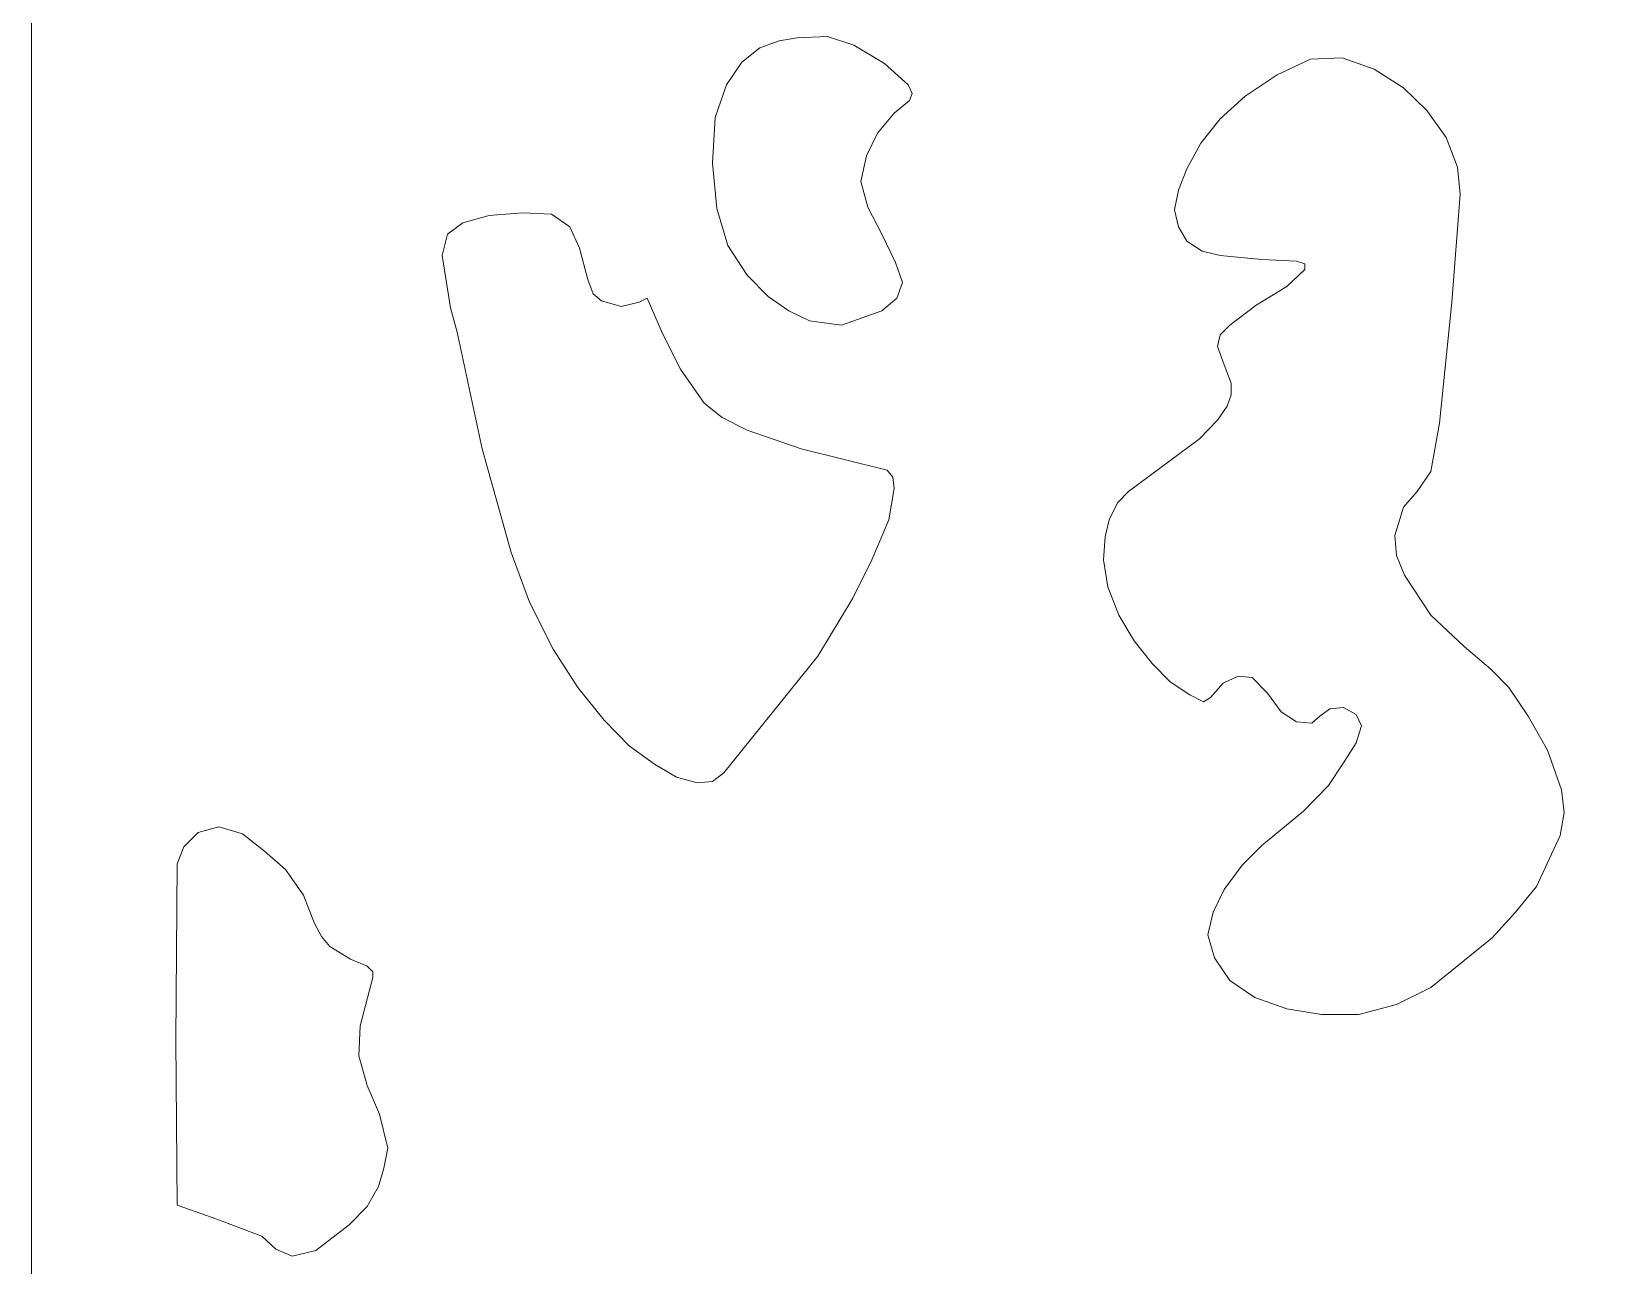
# Model space of a CAD drawing. Header units: centimetres. Extents: x -9.5 to 4.7, y -9.1 to 10.1.
# Drawn here: x -9.547 to -6.871, y -0.449 to 1.648 of the extents above; entities that cross this region are included whole.
import ezdxf

# ---------------------------------------------------------------- set-up
doc = ezdxf.new("R2010")
doc.units = ezdxf.units.CM
doc.header["$MEASUREMENT"] = 0
doc.layers.add('layer 1', color=7, linetype='Continuous')

msp = doc.modelspace()

# ---------------------------------------------------------------- linework, layer by layer
at = {"layer": 'layer 1', "color": 242, "lineweight": 9}
for points, knots in [([(-3.14019, -9.10151), (-3.14019, -9.10151), (-9.54723, -9.10249), (-9.54723, -9.10249), (-9.54723, -9.10249), (-9.54723, -9.10249), (-9.54723, 10.11864), (-9.54723, 10.11864), (-9.54723, 10.11864), (-9.54723, 10.11864), (-3.14019, 10.11864), (-3.14019, 10.11864), (-3.14019, 10.11864), (-3.14019, 10.11864), (-3.14019, -9.10151), (-3.14019, -9.10151)], [0, 0, 0, 0, 0.2, 0.2, 0.2, 0.2, 0.4, 0.4, 0.4, 0.4, 0.6, 0.6, 0.6, 0.6, 1, 1, 1, 1]), ([(-8.17042, 1.14891), (-8.17042, 1.14891), (-8.22488, 1.156), (-8.22488, 1.156), (-8.22488, 1.156), (-8.22488, 1.156), (-8.26012, 1.17294), (-8.26012, 1.17294), (-8.26012, 1.17294), (-8.26012, 1.17294), (-8.29536, 1.19716), (-8.29536, 1.19716), (-8.29536, 1.19716), (-8.29536, 1.19716), (-8.33096, 1.2334), (-8.33096, 1.2334), (-8.33096, 1.2334), (-8.33096, 1.2334), (-8.3637, 1.28421), (-8.3637, 1.28421), (-8.3637, 1.28421), (-8.3637, 1.28421), (-8.38257, 1.34703), (-8.38257, 1.34703), (-8.38257, 1.34703), (-8.38257, 1.34703), (-8.38969, 1.42423), (-8.38969, 1.42423), (-8.38969, 1.42423), (-8.38969, 1.42423), (-8.38506, 1.50163), (-8.38506, 1.50163), (-8.38506, 1.50163), (-8.38506, 1.50163), (-8.3662, 1.55717), (-8.3662, 1.55717), (-8.3662, 1.55717), (-8.3662, 1.55717), (-8.34021, 1.59576), (-8.34021, 1.59576), (-8.34021, 1.59576), (-8.34021, 1.59576), (-8.3096, 1.61999), (-8.3096, 1.61999), (-8.3096, 1.61999), (-8.3096, 1.61999), (-8.2765, 1.632), (-8.2765, 1.632), (-8.2765, 1.632), (-8.2765, 1.632), (-8.24589, 1.63692), (-8.24589, 1.63692), (-8.24589, 1.63692), (-8.24589, 1.63692), (-8.19427, 1.63929), (-8.19427, 1.63929), (-8.19427, 1.63929), (-8.19427, 1.63929), (-8.14942, 1.62471), (-8.14942, 1.62471), (-8.14942, 1.62471), (-8.14942, 1.62471), (-8.09746, 1.5934), (-8.09746, 1.5934), (-8.09746, 1.5934), (-8.09746, 1.5934), (-8.05759, 1.55717), (-8.05759, 1.55717), (-8.05759, 1.55717), (-8.05759, 1.55717), (-8.05047, 1.54259), (-8.05047, 1.54259), (-8.05047, 1.54259), (-8.05047, 1.54259), (-8.0551, 1.53058), (-8.0551, 1.53058), (-8.0551, 1.53058), (-8.0551, 1.53058), (-8.08108, 1.50872), (-8.08108, 1.50872), (-8.08108, 1.50872), (-8.08108, 1.50872), (-8.1092, 1.47504), (-8.1092, 1.47504), (-8.1092, 1.47504), (-8.1092, 1.47504), (-8.12807, 1.43625), (-8.12807, 1.43625), (-8.12807, 1.43625), (-8.12807, 1.43625), (-8.13768, 1.39292), (-8.13768, 1.39292), (-8.13768, 1.39292), (-8.13768, 1.39292), (-8.12593, 1.3494), (-8.12593, 1.3494), (-8.12593, 1.3494), (-8.12593, 1.3494), (-8.10208, 1.30351), (-8.10208, 1.30351), (-8.10208, 1.30351), (-8.10208, 1.30351), (-8.07859, 1.25506), (-8.07859, 1.25506), (-8.07859, 1.25506), (-8.07859, 1.25506), (-8.06684, 1.22139), (-8.06684, 1.22139), (-8.06684, 1.22139), (-8.06684, 1.22139), (-8.07646, 1.1948), (-8.07646, 1.1948), (-8.07646, 1.1948), (-8.07646, 1.1948), (-8.10208, 1.17294), (-8.10208, 1.17294), (-8.10208, 1.17294), (-8.10208, 1.17294), (-8.17042, 1.14891), (-8.17042, 1.14891)], [0, 0, 0, 0, 0.0322581, 0.0322581, 0.0322581, 0.0322581, 0.0645161, 0.0645161, 0.0645161, 0.0645161, 0.0967742, 0.0967742, 0.0967742, 0.0967742, 0.1290323, 0.1290323, 0.1290323, 0.1290323, 0.1612903, 0.1612903, 0.1612903, 0.1612903, 0.1935484, 0.1935484, 0.1935484, 0.1935484, 0.2258065, 0.2258065, 0.2258065, 0.2258065, 0.2580645, 0.2580645, 0.2580645, 0.2580645, 0.2903226, 0.2903226, 0.2903226, 0.2903226, 0.3225806, 0.3225806, 0.3225806, 0.3225806, 0.3548387, 0.3548387, 0.3548387, 0.3548387, 0.3870968, 0.3870968, 0.3870968, 0.3870968, 0.4193548, 0.4193548, 0.4193548, 0.4193548, 0.4516129, 0.4516129, 0.4516129, 0.4516129, 0.483871, 0.483871, 0.483871, 0.483871, 0.516129, 0.516129, 0.516129, 0.516129, 0.5483871, 0.5483871, 0.5483871, 0.5483871, 0.5806452, 0.5806452, 0.5806452, 0.5806452, 0.6129032, 0.6129032, 0.6129032, 0.6129032, 0.6451613, 0.6451613, 0.6451613, 0.6451613, 0.6774194, 0.6774194, 0.6774194, 0.6774194, 0.7096774, 0.7096774, 0.7096774, 0.7096774, 0.7419355, 0.7419355, 0.7419355, 0.7419355, 0.7741935, 0.7741935, 0.7741935, 0.7741935, 0.8064516, 0.8064516, 0.8064516, 0.8064516, 0.8387097, 0.8387097, 0.8387097, 0.8387097, 0.8709677, 0.8709677, 0.8709677, 0.8709677, 0.9032258, 0.9032258, 0.9032258, 0.9032258, 0.9354839, 0.9354839, 0.9354839, 0.9354839, 1, 1, 1, 1]), ([(-7.3432, 0.36609), (-7.3432, 0.36609), (-7.38556, 0.32256), (-7.38556, 0.32256), (-7.38556, 0.32256), (-7.38556, 0.32256), (-7.4564, 0.26447), (-7.4564, 0.26447), (-7.4564, 0.26447), (-7.4564, 0.26447), (-7.4895, 0.23079), (-7.4895, 0.23079), (-7.4895, 0.23079), (-7.4895, 0.23079), (-7.52011, 0.18963), (-7.52011, 0.18963), (-7.52011, 0.18963), (-7.52011, 0.18963), (-7.53898, 0.15103), (-7.53898, 0.15103), (-7.53898, 0.15103), (-7.53898, 0.15103), (-7.54823, 0.11243), (-7.54823, 0.11243), (-7.54823, 0.11243), (-7.54823, 0.11243), (-7.53648, 0.07363), (-7.53648, 0.07363), (-7.53648, 0.07363), (-7.53648, 0.07363), (-7.5105, 0.03503), (-7.5105, 0.03503), (-7.5105, 0.03503), (-7.5105, 0.03503), (-7.46814, 0.00608), (-7.46814, 0.00608), (-7.46814, 0.00608), (-7.46814, 0.00608), (-7.41404, -0.01322), (-7.41404, -0.01322), (-7.41404, -0.01322), (-7.41404, -0.01322), (-7.35495, -0.02306), (-7.35495, -0.02306), (-7.35495, -0.02306), (-7.35495, -0.02306), (-7.29124, -0.02306), (-7.29124, -0.02306), (-7.29124, -0.02306), (-7.29124, -0.02306), (-7.22752, -0.00613), (-7.22752, -0.00613), (-7.22752, -0.00613), (-7.22752, -0.00613), (-7.16879, 0.02302), (-7.16879, 0.02302), (-7.16879, 0.02302), (-7.16879, 0.02302), (-7.06485, 0.10751), (-7.06485, 0.10751), (-7.06485, 0.10751), (-7.06485, 0.10751), (-7.02499, 0.15103), (-7.02499, 0.15103), (-7.02499, 0.15103), (-7.02499, 0.15103), (-6.98975, 0.19455), (-6.98975, 0.19455), (-6.98975, 0.19455), (-6.98975, 0.19455), (-6.94953, 0.2814), (-6.94953, 0.2814), (-6.94953, 0.2814), (-6.94953, 0.2814), (-6.94241, 0.3202), (-6.94241, 0.3202), (-6.94241, 0.3202), (-6.94241, 0.3202), (-6.94704, 0.3588), (-6.94704, 0.3588), (-6.94704, 0.3588), (-6.94704, 0.3588), (-6.97088, 0.42635), (-6.97088, 0.42635), (-6.97088, 0.42635), (-6.97088, 0.42635), (-7.00363, 0.48444), (-7.00363, 0.48444), (-7.00363, 0.48444), (-7.00363, 0.48444), (-7.03673, 0.53269), (-7.03673, 0.53269), (-7.03673, 0.53269), (-7.03673, 0.53269), (-7.06735, 0.5642), (-7.06735, 0.5642), (-7.06735, 0.5642), (-7.06735, 0.5642), (-7.1122, 0.6028), (-7.1122, 0.6028), (-7.1122, 0.6028), (-7.1122, 0.6028), (-7.16879, 0.65598), (-7.16879, 0.65598), (-7.16879, 0.65598), (-7.16879, 0.65598), (-7.21364, 0.72353), (-7.21364, 0.72353), (-7.21364, 0.72353), (-7.21364, 0.72353), (-7.22752, 0.7574), (-7.22752, 0.7574), (-7.22752, 0.7574), (-7.22752, 0.7574), (-7.23001, 0.79127), (-7.23001, 0.79127), (-7.23001, 0.79127), (-7.23001, 0.79127), (-7.21578, 0.83952), (-7.21578, 0.83952), (-7.21578, 0.83952), (-7.21578, 0.83952), (-7.19228, 0.86611), (-7.19228, 0.86611), (-7.19228, 0.86611), (-7.19228, 0.86611), (-7.16879, 0.89998), (-7.16879, 0.89998), (-7.16879, 0.89998), (-7.16879, 0.89998), (-7.15455, 0.98211), (-7.15455, 0.98211), (-7.15455, 0.98211), (-7.15455, 0.98211), (-7.13355, 1.18751), (-7.13355, 1.18751), (-7.13355, 1.18751), (-7.13355, 1.18751), (-7.11931, 1.37106), (-7.11931, 1.37106), (-7.11931, 1.37106), (-7.11931, 1.37106), (-7.12394, 1.41695), (-7.12394, 1.41695), (-7.12394, 1.41695), (-7.12394, 1.41695), (-7.14281, 1.46776), (-7.14281, 1.46776), (-7.14281, 1.46776), (-7.14281, 1.46776), (-7.17591, 1.51364), (-7.17591, 1.51364), (-7.17591, 1.51364), (-7.17591, 1.51364), (-7.21578, 1.55224), (-7.21578, 1.55224), (-7.21578, 1.55224), (-7.21578, 1.55224), (-7.26525, 1.58375), (-7.26525, 1.58375), (-7.26525, 1.58375), (-7.26525, 1.58375), (-7.31971, 1.60305), (-7.31971, 1.60305), (-7.31971, 1.60305), (-7.31971, 1.60305), (-7.37382, 1.60069), (-7.37382, 1.60069), (-7.37382, 1.60069), (-7.37382, 1.60069), (-7.43041, 1.5741), (-7.43041, 1.5741), (-7.43041, 1.5741), (-7.43041, 1.5741), (-7.48452, 1.53787), (-7.48452, 1.53787), (-7.48452, 1.53787), (-7.48452, 1.53787), (-7.52723, 1.49907), (-7.52723, 1.49907), (-7.52723, 1.49907), (-7.52723, 1.49907), (-7.55998, 1.45811), (-7.55998, 1.45811), (-7.55998, 1.45811), (-7.55998, 1.45811), (-7.58347, 1.41458), (-7.58347, 1.41458), (-7.58347, 1.41458), (-7.58347, 1.41458), (-7.59771, 1.37835), (-7.59771, 1.37835), (-7.59771, 1.37835), (-7.59771, 1.37835), (-7.60483, 1.34447), (-7.60483, 1.34447), (-7.60483, 1.34447), (-7.60483, 1.34447), (-7.59771, 1.31552), (-7.59771, 1.31552), (-7.59771, 1.31552), (-7.59771, 1.31552), (-7.58347, 1.2913), (-7.58347, 1.2913), (-7.58347, 1.2913), (-7.58347, 1.2913), (-7.55784, 1.27436), (-7.55784, 1.27436), (-7.55784, 1.27436), (-7.55784, 1.27436), (-7.52723, 1.26727), (-7.52723, 1.26727), (-7.52723, 1.26727), (-7.52723, 1.26727), (-7.4564, 1.25999), (-7.4564, 1.25999), (-7.4564, 1.25999), (-7.4564, 1.25999), (-7.39731, 1.25762), (-7.39731, 1.25762), (-7.39731, 1.25762), (-7.39731, 1.25762), (-7.38343, 1.2527), (-7.38343, 1.2527), (-7.38343, 1.2527), (-7.38343, 1.2527), (-7.38343, 1.24305), (-7.38343, 1.24305), (-7.38343, 1.24305), (-7.38343, 1.24305), (-7.41404, 1.2141), (-7.41404, 1.2141), (-7.41404, 1.2141), (-7.41404, 1.2141), (-7.46565, 1.18259), (-7.46565, 1.18259), (-7.46565, 1.18259), (-7.46565, 1.18259), (-7.5105, 1.14891), (-7.5105, 1.14891), (-7.5105, 1.14891), (-7.5105, 1.14891), (-7.52723, 1.13198), (-7.52723, 1.13198), (-7.52723, 1.13198), (-7.52723, 1.13198), (-7.53186, 1.11248), (-7.53186, 1.11248), (-7.53186, 1.11248), (-7.53186, 1.11248), (-7.52011, 1.08117), (-7.52011, 1.08117), (-7.52011, 1.08117), (-7.52011, 1.08117), (-7.50836, 1.04985), (-7.50836, 1.04985), (-7.50836, 1.04985), (-7.50836, 1.04985), (-7.50836, 1.03036), (-7.50836, 1.03036), (-7.50836, 1.03036), (-7.50836, 1.03036), (-7.51513, 1.01106), (-7.51513, 1.01106), (-7.51513, 1.01106), (-7.51513, 1.01106), (-7.53186, 0.98703), (-7.53186, 0.98703), (-7.53186, 0.98703), (-7.53186, 0.98703), (-7.56247, 0.95552), (-7.56247, 0.95552), (-7.56247, 0.95552), (-7.56247, 0.95552), (-7.68278, 0.86611), (-7.68278, 0.86611), (-7.68278, 0.86611), (-7.68278, 0.86611), (-7.70164, 0.84681), (-7.70164, 0.84681), (-7.70164, 0.84681), (-7.70164, 0.84681), (-7.71553, 0.81786), (-7.71553, 0.81786), (-7.71553, 0.81786), (-7.71553, 0.81786), (-7.72264, 0.78891), (-7.72264, 0.78891), (-7.72264, 0.78891), (-7.72264, 0.78891), (-7.72514, 0.75011), (-7.72514, 0.75011), (-7.72514, 0.75011), (-7.72514, 0.75011), (-7.71802, 0.70423), (-7.71802, 0.70423), (-7.71802, 0.70423), (-7.71802, 0.70423), (-7.69915, 0.65598), (-7.69915, 0.65598), (-7.69915, 0.65598), (-7.69915, 0.65598), (-7.67317, 0.61245), (-7.67317, 0.61245), (-7.67317, 0.61245), (-7.67317, 0.61245), (-7.64256, 0.57385), (-7.64256, 0.57385), (-7.64256, 0.57385), (-7.64256, 0.57385), (-7.61194, 0.54234), (-7.61194, 0.54234), (-7.61194, 0.54234), (-7.61194, 0.54234), (-7.57884, 0.52068), (-7.57884, 0.52068), (-7.57884, 0.52068), (-7.57884, 0.52068), (-7.55535, 0.50847), (-7.55535, 0.50847), (-7.55535, 0.50847), (-7.55535, 0.50847), (-7.5436, 0.51576), (-7.5436, 0.51576), (-7.5436, 0.51576), (-7.5436, 0.51576), (-7.52225, 0.53998), (-7.52225, 0.53998), (-7.52225, 0.53998), (-7.52225, 0.53998), (-7.49626, 0.55199), (-7.49626, 0.55199), (-7.49626, 0.55199), (-7.49626, 0.55199), (-7.47277, 0.54963), (-7.47277, 0.54963), (-7.47277, 0.54963), (-7.47277, 0.54963), (-7.44679, 0.52304), (-7.44679, 0.52304), (-7.44679, 0.52304), (-7.44679, 0.52304), (-7.42329, 0.49173), (-7.42329, 0.49173), (-7.42329, 0.49173), (-7.42329, 0.49173), (-7.39731, 0.47479), (-7.39731, 0.47479), (-7.39731, 0.47479), (-7.39731, 0.47479), (-7.37132, 0.47223), (-7.37132, 0.47223), (-7.37132, 0.47223), (-7.37132, 0.47223), (-7.35744, 0.48444), (-7.35744, 0.48444), (-7.35744, 0.48444), (-7.35744, 0.48444), (-7.34071, 0.49646), (-7.34071, 0.49646), (-7.34071, 0.49646), (-7.34071, 0.49646), (-7.31722, 0.49882), (-7.31722, 0.49882), (-7.31722, 0.49882), (-7.31722, 0.49882), (-7.29622, 0.48681), (-7.29622, 0.48681), (-7.29622, 0.48681), (-7.29622, 0.48681), (-7.28661, 0.46751), (-7.28661, 0.46751), (-7.28661, 0.46751), (-7.28661, 0.46751), (-7.29622, 0.43856), (-7.29622, 0.43856), (-7.29622, 0.43856), (-7.29622, 0.43856), (-7.31722, 0.40468), (-7.31722, 0.40468), (-7.31722, 0.40468), (-7.31722, 0.40468), (-7.3432, 0.36609), (-7.3432, 0.36609)], [0, 0, 0, 0, 0.0103093, 0.0103093, 0.0103093, 0.0103093, 0.0206186, 0.0206186, 0.0206186, 0.0206186, 0.0309278, 0.0309278, 0.0309278, 0.0309278, 0.0412371, 0.0412371, 0.0412371, 0.0412371, 0.0515464, 0.0515464, 0.0515464, 0.0515464, 0.0618557, 0.0618557, 0.0618557, 0.0618557, 0.0721649, 0.0721649, 0.0721649, 0.0721649, 0.0824742, 0.0824742, 0.0824742, 0.0824742, 0.0927835, 0.0927835, 0.0927835, 0.0927835, 0.1030928, 0.1030928, 0.1030928, 0.1030928, 0.1134021, 0.1134021, 0.1134021, 0.1134021, 0.1237113, 0.1237113, 0.1237113, 0.1237113, 0.1340206, 0.1340206, 0.1340206, 0.1340206, 0.1443299, 0.1443299, 0.1443299, 0.1443299, 0.1546392, 0.1546392, 0.1546392, 0.1546392, 0.1649485, 0.1649485, 0.1649485, 0.1649485, 0.1752577, 0.1752577, 0.1752577, 0.1752577, 0.185567, 0.185567, 0.185567, 0.185567, 0.1958763, 0.1958763, 0.1958763, 0.1958763, 0.2061856, 0.2061856, 0.2061856, 0.2061856, 0.2164948, 0.2164948, 0.2164948, 0.2164948, 0.2268041, 0.2268041, 0.2268041, 0.2268041, 0.2371134, 0.2371134, 0.2371134, 0.2371134, 0.2474227, 0.2474227, 0.2474227, 0.2474227, 0.257732, 0.257732, 0.257732, 0.257732, 0.2680412, 0.2680412, 0.2680412, 0.2680412, 0.2783505, 0.2783505, 0.2783505, 0.2783505, 0.2886598, 0.2886598, 0.2886598, 0.2886598, 0.2989691, 0.2989691, 0.2989691, 0.2989691, 0.3092784, 0.3092784, 0.3092784, 0.3092784, 0.3195876, 0.3195876, 0.3195876, 0.3195876, 0.3298969, 0.3298969, 0.3298969, 0.3298969, 0.3402062, 0.3402062, 0.3402062, 0.3402062, 0.3505155, 0.3505155, 0.3505155, 0.3505155, 0.3608247, 0.3608247, 0.3608247, 0.3608247, 0.371134, 0.371134, 0.371134, 0.371134, 0.3814433, 0.3814433, 0.3814433, 0.3814433, 0.3917526, 0.3917526, 0.3917526, 0.3917526, 0.4020619, 0.4020619, 0.4020619, 0.4020619, 0.4123711, 0.4123711, 0.4123711, 0.4123711, 0.4226804, 0.4226804, 0.4226804, 0.4226804, 0.4329897, 0.4329897, 0.4329897, 0.4329897, 0.443299, 0.443299, 0.443299, 0.443299, 0.4536082, 0.4536082, 0.4536082, 0.4536082, 0.4639175, 0.4639175, 0.4639175, 0.4639175, 0.4742268, 0.4742268, 0.4742268, 0.4742268, 0.4845361, 0.4845361, 0.4845361, 0.4845361, 0.4948454, 0.4948454, 0.4948454, 0.4948454, 0.5051546, 0.5051546, 0.5051546, 0.5051546, 0.5154639, 0.5154639, 0.5154639, 0.5154639, 0.5257732, 0.5257732, 0.5257732, 0.5257732, 0.5360825, 0.5360825, 0.5360825, 0.5360825, 0.5463918, 0.5463918, 0.5463918, 0.5463918, 0.556701, 0.556701, 0.556701, 0.556701, 0.5670103, 0.5670103, 0.5670103, 0.5670103, 0.5773196, 0.5773196, 0.5773196, 0.5773196, 0.5876289, 0.5876289, 0.5876289, 0.5876289, 0.5979381, 0.5979381, 0.5979381, 0.5979381, 0.6082474, 0.6082474, 0.6082474, 0.6082474, 0.6185567, 0.6185567, 0.6185567, 0.6185567, 0.628866, 0.628866, 0.628866, 0.628866, 0.6391753, 0.6391753, 0.6391753, 0.6391753, 0.6494845, 0.6494845, 0.6494845, 0.6494845, 0.6597938, 0.6597938, 0.6597938, 0.6597938, 0.6701031, 0.6701031, 0.6701031, 0.6701031, 0.6804124, 0.6804124, 0.6804124, 0.6804124, 0.6907216, 0.6907216, 0.6907216, 0.6907216, 0.7010309, 0.7010309, 0.7010309, 0.7010309, 0.7113402, 0.7113402, 0.7113402, 0.7113402, 0.7216495, 0.7216495, 0.7216495, 0.7216495, 0.7319588, 0.7319588, 0.7319588, 0.7319588, 0.742268, 0.742268, 0.742268, 0.742268, 0.7525773, 0.7525773, 0.7525773, 0.7525773, 0.7628866, 0.7628866, 0.7628866, 0.7628866, 0.7731959, 0.7731959, 0.7731959, 0.7731959, 0.7835052, 0.7835052, 0.7835052, 0.7835052, 0.7938144, 0.7938144, 0.7938144, 0.7938144, 0.8041237, 0.8041237, 0.8041237, 0.8041237, 0.814433, 0.814433, 0.814433, 0.814433, 0.8247423, 0.8247423, 0.8247423, 0.8247423, 0.8350515, 0.8350515, 0.8350515, 0.8350515, 0.8453608, 0.8453608, 0.8453608, 0.8453608, 0.8556701, 0.8556701, 0.8556701, 0.8556701, 0.8659794, 0.8659794, 0.8659794, 0.8659794, 0.8762887, 0.8762887, 0.8762887, 0.8762887, 0.8865979, 0.8865979, 0.8865979, 0.8865979, 0.8969072, 0.8969072, 0.8969072, 0.8969072, 0.9072165, 0.9072165, 0.9072165, 0.9072165, 0.9175258, 0.9175258, 0.9175258, 0.9175258, 0.9278351, 0.9278351, 0.9278351, 0.9278351, 0.9381443, 0.9381443, 0.9381443, 0.9381443, 0.9484536, 0.9484536, 0.9484536, 0.9484536, 0.9587629, 0.9587629, 0.9587629, 0.9587629, 0.9690722, 0.9690722, 0.9690722, 0.9690722, 0.9793814, 0.9793814, 0.9793814, 0.9793814, 1, 1, 1, 1]), ([(-8.82359, 1.1367), (-8.82359, 1.1367), (-8.78123, 0.93858), (-8.78123, 0.93858), (-8.78123, 0.93858), (-8.78123, 0.93858), (-8.73175, 0.76232), (-8.73175, 0.76232), (-8.73175, 0.76232), (-8.73175, 0.76232), (-8.70114, 0.67764), (-8.70114, 0.67764), (-8.70114, 0.67764), (-8.70114, 0.67764), (-8.66092, 0.59788), (-8.66092, 0.59788), (-8.66092, 0.59788), (-8.66092, 0.59788), (-8.61856, 0.53269), (-8.61856, 0.53269), (-8.61856, 0.53269), (-8.61856, 0.53269), (-8.57371, 0.47716), (-8.57371, 0.47716), (-8.57371, 0.47716), (-8.57371, 0.47716), (-8.53136, 0.43363), (-8.53136, 0.43363), (-8.53136, 0.43363), (-8.53136, 0.43363), (-8.48864, 0.40232), (-8.48864, 0.40232), (-8.48864, 0.40232), (-8.48864, 0.40232), (-8.45127, 0.38046), (-8.45127, 0.38046), (-8.45127, 0.38046), (-8.45127, 0.38046), (-8.41567, 0.37081), (-8.41567, 0.37081), (-8.41567, 0.37081), (-8.41567, 0.37081), (-8.38969, 0.37317), (-8.38969, 0.37317), (-8.38969, 0.37317), (-8.38969, 0.37317), (-8.37082, 0.38775), (-8.37082, 0.38775), (-8.37082, 0.38775), (-8.37082, 0.38775), (-8.21065, 0.58587), (-8.21065, 0.58587), (-8.21065, 0.58587), (-8.21065, 0.58587), (-8.15156, 0.68493), (-8.15156, 0.68493), (-8.15156, 0.68493), (-8.15156, 0.68493), (-8.11881, 0.75011), (-8.11881, 0.75011), (-8.11881, 0.75011), (-8.11881, 0.75011), (-8.09034, 0.81786), (-8.09034, 0.81786), (-8.09034, 0.81786), (-8.09034, 0.81786), (-8.08108, 0.87103), (-8.08108, 0.87103), (-8.08108, 0.87103), (-8.08108, 0.87103), (-8.08322, 0.89033), (-8.08322, 0.89033), (-8.08322, 0.89033), (-8.08322, 0.89033), (-8.09283, 0.90235), (-8.09283, 0.90235), (-8.09283, 0.90235), (-8.09283, 0.90235), (-8.23912, 0.93858), (-8.23912, 0.93858), (-8.23912, 0.93858), (-8.23912, 0.93858), (-8.33096, 0.97009), (-8.33096, 0.97009), (-8.33096, 0.97009), (-8.33096, 0.97009), (-8.37331, 0.99176), (-8.37331, 0.99176), (-8.37331, 0.99176), (-8.37331, 0.99176), (-8.40393, 1.01598), (-8.40393, 1.01598), (-8.40393, 1.01598), (-8.40393, 1.01598), (-8.44415, 1.07388), (-8.44415, 1.07388), (-8.44415, 1.07388), (-8.44415, 1.07388), (-8.47476, 1.13434), (-8.47476, 1.13434), (-8.47476, 1.13434), (-8.47476, 1.13434), (-8.50074, 1.1948), (-8.50074, 1.1948), (-8.50074, 1.1948), (-8.50074, 1.1948), (-8.51463, 1.18751), (-8.51463, 1.18751), (-8.51463, 1.18751), (-8.51463, 1.18751), (-8.54524, 1.18023), (-8.54524, 1.18023), (-8.54524, 1.18023), (-8.54524, 1.18023), (-8.57834, 1.18988), (-8.57834, 1.18988), (-8.57834, 1.18988), (-8.57834, 1.18988), (-8.59258, 1.20189), (-8.59258, 1.20189), (-8.59258, 1.20189), (-8.59258, 1.20189), (-8.60183, 1.22611), (-8.60183, 1.22611), (-8.60183, 1.22611), (-8.60183, 1.22611), (-8.61607, 1.27929), (-8.61607, 1.27929), (-8.61607, 1.27929), (-8.61607, 1.27929), (-8.63244, 1.31552), (-8.63244, 1.31552), (-8.63244, 1.31552), (-8.63244, 1.31552), (-8.66341, 1.33719), (-8.66341, 1.33719), (-8.66341, 1.33719), (-8.66341, 1.33719), (-8.71289, 1.33975), (-8.71289, 1.33975), (-8.71289, 1.33975), (-8.71289, 1.33975), (-8.76948, 1.33482), (-8.76948, 1.33482), (-8.76948, 1.33482), (-8.76948, 1.33482), (-8.81398, 1.32281), (-8.81398, 1.32281), (-8.81398, 1.32281), (-8.81398, 1.32281), (-8.83996, 1.30351), (-8.83996, 1.30351), (-8.83996, 1.30351), (-8.83996, 1.30351), (-8.84957, 1.26727), (-8.84957, 1.26727), (-8.84957, 1.26727), (-8.84957, 1.26727), (-8.83533, 1.17786), (-8.83533, 1.17786), (-8.83533, 1.17786), (-8.83533, 1.17786), (-8.82359, 1.1367), (-8.82359, 1.1367)], [0, 0, 0, 0, 0.0238095, 0.0238095, 0.0238095, 0.0238095, 0.047619, 0.047619, 0.047619, 0.047619, 0.0714286, 0.0714286, 0.0714286, 0.0714286, 0.0952381, 0.0952381, 0.0952381, 0.0952381, 0.1190476, 0.1190476, 0.1190476, 0.1190476, 0.1428571, 0.1428571, 0.1428571, 0.1428571, 0.1666667, 0.1666667, 0.1666667, 0.1666667, 0.1904762, 0.1904762, 0.1904762, 0.1904762, 0.2142857, 0.2142857, 0.2142857, 0.2142857, 0.2380952, 0.2380952, 0.2380952, 0.2380952, 0.2619048, 0.2619048, 0.2619048, 0.2619048, 0.2857143, 0.2857143, 0.2857143, 0.2857143, 0.3095238, 0.3095238, 0.3095238, 0.3095238, 0.3333333, 0.3333333, 0.3333333, 0.3333333, 0.3571429, 0.3571429, 0.3571429, 0.3571429, 0.3809524, 0.3809524, 0.3809524, 0.3809524, 0.4047619, 0.4047619, 0.4047619, 0.4047619, 0.4285714, 0.4285714, 0.4285714, 0.4285714, 0.452381, 0.452381, 0.452381, 0.452381, 0.4761905, 0.4761905, 0.4761905, 0.4761905, 0.5, 0.5, 0.5, 0.5, 0.5238095, 0.5238095, 0.5238095, 0.5238095, 0.547619, 0.547619, 0.547619, 0.547619, 0.5714286, 0.5714286, 0.5714286, 0.5714286, 0.5952381, 0.5952381, 0.5952381, 0.5952381, 0.6190476, 0.6190476, 0.6190476, 0.6190476, 0.6428571, 0.6428571, 0.6428571, 0.6428571, 0.6666667, 0.6666667, 0.6666667, 0.6666667, 0.6904762, 0.6904762, 0.6904762, 0.6904762, 0.7142857, 0.7142857, 0.7142857, 0.7142857, 0.7380952, 0.7380952, 0.7380952, 0.7380952, 0.7619048, 0.7619048, 0.7619048, 0.7619048, 0.7857143, 0.7857143, 0.7857143, 0.7857143, 0.8095238, 0.8095238, 0.8095238, 0.8095238, 0.8333333, 0.8333333, 0.8333333, 0.8333333, 0.8571429, 0.8571429, 0.8571429, 0.8571429, 0.8809524, 0.8809524, 0.8809524, 0.8809524, 0.9047619, 0.9047619, 0.9047619, 0.9047619, 0.9285714, 0.9285714, 0.9285714, 0.9285714, 0.952381, 0.952381, 0.952381, 0.952381, 1, 1, 1, 1]), ([(-9.29984, -0.34663), (-9.29984, -0.34663), (-9.23827, -0.36849), (-9.23827, -0.36849), (-9.23827, -0.36849), (-9.23827, -0.36849), (-9.15604, -0.39981), (-9.15604, -0.39981), (-9.15604, -0.39981), (-9.15604, -0.39981), (-9.13219, -0.42167), (-9.13219, -0.42167), (-9.13219, -0.42167), (-9.13219, -0.42167), (-9.10407, -0.43368), (-9.10407, -0.43368), (-9.10407, -0.43368), (-9.10407, -0.43368), (-9.06385, -0.42403), (-9.06385, -0.42403), (-9.06385, -0.42403), (-9.06385, -0.42403), (-9.00726, -0.38051), (-9.00726, -0.38051), (-9.00726, -0.38051), (-9.00726, -0.38051), (-8.97664, -0.34919), (-8.97664, -0.34919), (-8.97664, -0.34919), (-8.97664, -0.34919), (-8.95778, -0.31532), (-8.95778, -0.31532), (-8.95778, -0.31532), (-8.95778, -0.31532), (-8.94852, -0.28381), (-8.94852, -0.28381), (-8.94852, -0.28381), (-8.94852, -0.28381), (-8.94141, -0.25013), (-8.94141, -0.25013), (-8.94141, -0.25013), (-8.94141, -0.25013), (-8.95564, -0.19204), (-8.95564, -0.19204), (-8.95564, -0.19204), (-8.95564, -0.19204), (-8.97664, -0.14379), (-8.97664, -0.14379), (-8.97664, -0.14379), (-8.97664, -0.14379), (-8.99088, -0.09298), (-8.99088, -0.09298), (-8.99088, -0.09298), (-8.99088, -0.09298), (-8.98839, -0.04236), (-8.98839, -0.04236), (-8.98839, -0.04236), (-8.98839, -0.04236), (-8.96739, 0.03976), (-8.96739, 0.03976), (-8.96739, 0.03976), (-8.96739, 0.03976), (-8.96739, 0.04961), (-8.96739, 0.04961), (-8.96739, 0.04961), (-8.96739, 0.04961), (-8.97664, 0.05926), (-8.97664, 0.05926), (-8.97664, 0.05926), (-8.97664, 0.05926), (-9.00512, 0.07127), (-9.00512, 0.07127), (-9.00512, 0.07127), (-9.00512, 0.07127), (-9.04036, 0.09293), (-9.04036, 0.09293), (-9.04036, 0.09293), (-9.04036, 0.09293), (-9.0546, 0.10987), (-9.0546, 0.10987), (-9.0546, 0.10987), (-9.0546, 0.10987), (-9.06634, 0.13173), (-9.06634, 0.13173), (-9.06634, 0.13173), (-9.06634, 0.13173), (-9.08521, 0.17998), (-9.08521, 0.17998), (-9.08521, 0.17998), (-9.08521, 0.17998), (-9.11582, 0.2235), (-9.11582, 0.2235), (-9.11582, 0.2235), (-9.11582, 0.2235), (-9.15106, 0.25482), (-9.15106, 0.25482), (-9.15106, 0.25482), (-9.15106, 0.25482), (-9.18879, 0.28396), (-9.18879, 0.28396), (-9.18879, 0.28396), (-9.18879, 0.28396), (-9.22901, 0.29598), (-9.22901, 0.29598), (-9.22901, 0.29598), (-9.22901, 0.29598), (-9.26425, 0.28633), (-9.26425, 0.28633), (-9.26425, 0.28633), (-9.26425, 0.28633), (-9.2881, 0.2621), (-9.2881, 0.2621), (-9.2881, 0.2621), (-9.2881, 0.2621), (-9.29984, 0.23315), (-9.29984, 0.23315), (-9.29984, 0.23315), (-9.29984, 0.23315), (-9.30198, -0.06639), (-9.30198, -0.06639), (-9.30198, -0.06639), (-9.30198, -0.06639), (-9.29984, -0.34663), (-9.29984, -0.34663)], [0, 0, 0, 0, 0.03125, 0.03125, 0.03125, 0.03125, 0.0625, 0.0625, 0.0625, 0.0625, 0.09375, 0.09375, 0.09375, 0.09375, 0.125, 0.125, 0.125, 0.125, 0.15625, 0.15625, 0.15625, 0.15625, 0.1875, 0.1875, 0.1875, 0.1875, 0.21875, 0.21875, 0.21875, 0.21875, 0.25, 0.25, 0.25, 0.25, 0.28125, 0.28125, 0.28125, 0.28125, 0.3125, 0.3125, 0.3125, 0.3125, 0.34375, 0.34375, 0.34375, 0.34375, 0.375, 0.375, 0.375, 0.375, 0.40625, 0.40625, 0.40625, 0.40625, 0.4375, 0.4375, 0.4375, 0.4375, 0.46875, 0.46875, 0.46875, 0.46875, 0.5, 0.5, 0.5, 0.5, 0.53125, 0.53125, 0.53125, 0.53125, 0.5625, 0.5625, 0.5625, 0.5625, 0.59375, 0.59375, 0.59375, 0.59375, 0.625, 0.625, 0.625, 0.625, 0.65625, 0.65625, 0.65625, 0.65625, 0.6875, 0.6875, 0.6875, 0.6875, 0.71875, 0.71875, 0.71875, 0.71875, 0.75, 0.75, 0.75, 0.75, 0.78125, 0.78125, 0.78125, 0.78125, 0.8125, 0.8125, 0.8125, 0.8125, 0.84375, 0.84375, 0.84375, 0.84375, 0.875, 0.875, 0.875, 0.875, 0.90625, 0.90625, 0.90625, 0.90625, 0.9375, 0.9375, 0.9375, 0.9375, 1, 1, 1, 1])]:
    msp.add_open_spline(points, degree=3, knots=knots, dxfattribs=at)

doc.saveas('drawing.dxf')
